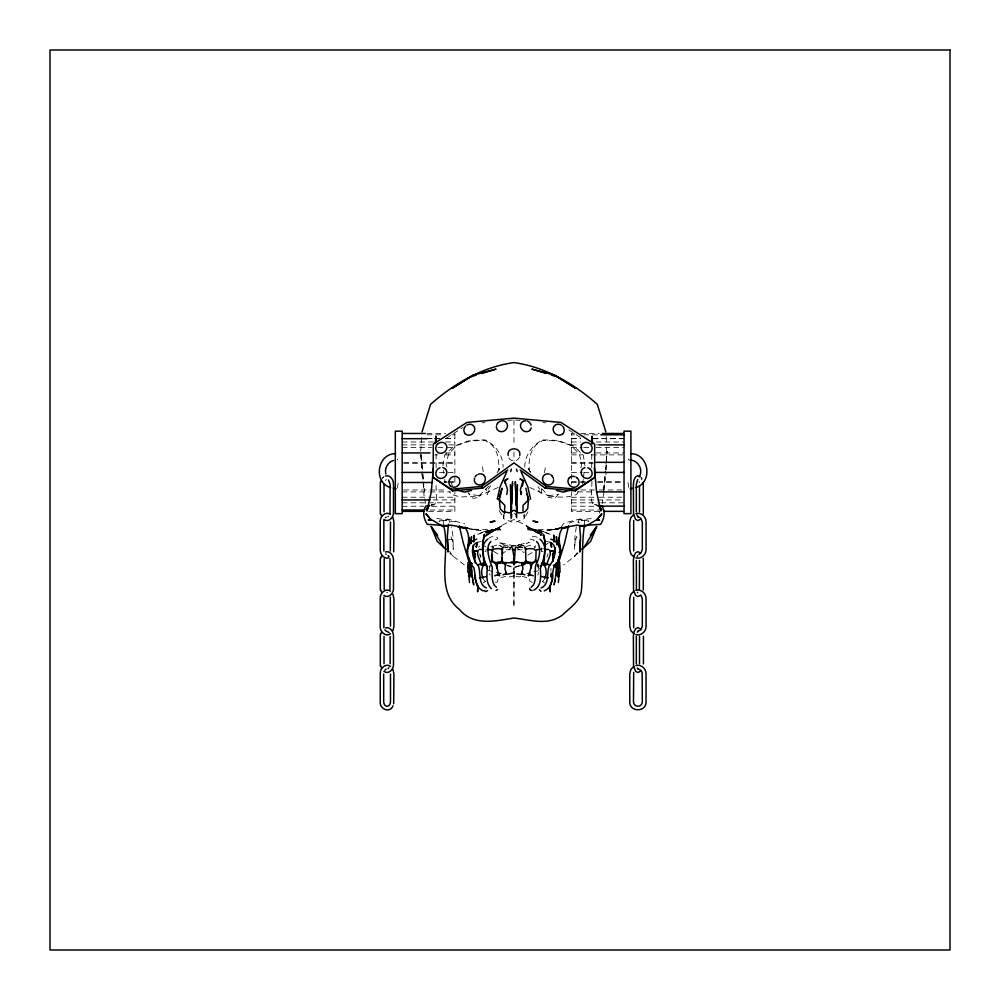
<?xml version="1.0" encoding="UTF-8"?>
<svg xmlns="http://www.w3.org/2000/svg" width="1000" height="1000" viewBox="0 0 1000 1000"><rect width="100%" height="100%" fill="white"/><g stroke="black" fill="none" stroke-linecap="round" stroke-linejoin="round"><path stroke-width="0.75" stroke-dasharray="5 3.75" d="M516.587 513L516.838 519L516.875 513.5M551.075 572.112L551.025 575.9L550.925 568.35M436.138 467.85L436.112 454.3M591.75 454.3L591.725 467.85M510.988 513.5L511.025 519L511.15 513.088M591.938 481.337L591.375 500.513L593.375 504.712L599.012 505.625L596.987 505.238M511.025 519L511.275 513M606.312 469.95L606.675 443.8M584.388 525.125L584.7 519.925L579.1 519.65L578.15 522.35M604.075 491.337L602.288 503.3M604.175 489.8L605.462 471.362M498.15 579.038L497.35 581.975L495.613 582.45L493.525 581.175M524.75 467.188C524.738 455.412 532.325 444.8 542.85 439.85L558 440.425L573.787 446.138L583.325 455.275L584.963 465.938M420.688 451.225L421.812 434.9M514.125 568.025L513.938 570.325L513.737 568.025M535.25 547.337L535.388 545.712M605.588 469.812L607.188 451.225L605.425 469.275M603.375 490.35L605.275 470.788M524.675 514.35L524.225 518.638L516 522.062M490.312 565.1L488.913 571.05L490.05 575.175M511.775 517.337L512.15 514.35M397.5 487.938L398.225 482.463M628.6 459.913L628.713 458.975M582.587 483.888L583.188 479.4M583.375 477.912L584.375 470.425M576.312 526.9L574.95 536L574.562 549.425L575.037 542.013L576.925 536.613L575.325 539.625L579.163 539.7M442.9 465.938L444.538 455.275L454.075 446.138L469.862 440.425L485.025 439.85C495.538 444.8 503.125 455.412 503.113 467.188M603.225 491.85L606.163 473.075M504.263 514.725L503.638 518.638L511.863 522.062M541.788 488.888L540.812 494.775L538.725 490.45M544.475 472.675L545.45 466.788M551.35 573.913L550.9 575.988L551.65 572.8M548.062 553.737L546.9 557.25M580.837 467.875L581.825 463.625L579.263 453.95L571.225 445.55L557.8 440.962L543.35 440.387C531.075 444.95 528.05 458.488 529.388 470.213L530.825 472.887M544.388 579.412L542.65 581.562M537.812 575.175L538.575 572.425M551.312 573.862L550.65 575.988L551.45 577.312M513.35 575.2L513.188 576.1L510.275 576.925L507.062 576.075M489.137 490.45L487.05 494.775L486.075 488.888M489.375 567L490.025 565.712M497.038 472.887L498.475 470.213C499.812 458.488 496.8 444.95 484.513 440.387L470.062 440.962L456.637 445.55L448.612 453.95L446.05 463.625L447.025 467.875M527.962 511.85L524.225 518.638L523.6 514.725M578.237 491.725L576.788 494.338C567.2 498.425 556.675 497.212 546.663 495.662L557.712 494.588M498.325 471.075L499.725 468.625L498.038 471.012M385.225 480.462L386.5 479.538M492.962 547.812L493.837 546.025L496.637 545.05L501.912 546.512L498.612 545L500.812 546.013M561.087 527.15L563.325 523.812L566.138 522.413L580.6 518.9L588.9 521.25L581.075 520.125L591.15 518.4M488.15 489.3L490.8 485.588M577.388 552.575L574.625 556.287L563.55 564.913M478.525 547.312L479.588 546.175M558.787 493.988L554.65 498.387L547.975 497.337M381.987 478.375L383.55 476.9M382.55 478.2L383.888 476.838M488.8 486.138L478.825 496.025L460.337 497.013L451.075 494.338L449.625 491.725M515.962 546.275L518.95 544.913L515.962 546.275L518.95 544.913L524.763 546.038M538.987 563.913L537.087 565.675L538.962 565.638M560.363 527.45L558.162 529.163L548.8 529.963L560.4 528.488M483.288 582.925L485.5 581.413M501.275 554.275L511.4 547.625L504.438 547.125L511.675 547.263M446.2 438.275L463.05 427.425M520.8 576.075L519.45 576.925L515.5 576.35M484.925 535.812L501.7 525.85L484.688 536.987L502.025 525.237L513.938 519.513L525.837 525.237L540.7 535.312M527.863 555.1L534.225 551.4M544.4 545.487L548.225 543.275M525.95 546.512L531.225 545.05L534.025 546.025L534.9 547.812M486.225 535.062L500.562 526.775L486.4 533.337M488.525 538.663C491.9 534.062 504.4 538.538 493.263 540.212L493.787 540.025M560.5 528.05L558.162 529.163L526.95 529.788L542.425 531.175L550.95 534.75L542.425 531.175L527.225 528.925L543.375 531.413L527.762 527.812L542.15 532.25L527.6 527.562L542.513 533.125M518.138 547.463L529.35 542.325L505.15 547.9M498.075 487.512L478.825 496.025L481.2 495.662L470.163 494.588L468.05 492.887L473.212 498.387L479.9 497.337M486.388 533.375L500.425 527.188L485.35 533.125M569.338 523.15L572.712 521.675L577.513 521.75L579.375 522.975M560.237 527.775L546.838 530.7L559.75 528.438M505.65 576.413L501.062 577.575M486.712 532.612L500.275 527.562L485.725 532.25L500.112 527.812L484.487 531.413L476.912 534.75L485.45 531.175L500.637 528.925L484.487 531.413L500.925 529.788L469.7 529.163L467.362 528.05M430.875 505.238L433.562 504.288L431.213 504.95M519.487 566.013L513.938 567.837L506.987 565.562M503.1 546.038L508.913 544.913L511.9 546.275M519.487 565.625L513.938 567.25L506.987 565.225M538.638 570.725L528.425 572.95M478.375 542.025L481.138 541.525M541.5 549.075L543.713 548.688M387.675 592.7L386.5 592.7M431.662 505.163L434.487 504.712L436.5 500.513L435.962 482.713M526.737 573.65L528.212 573.438M484.988 551.575L486.1 551.425M481.95 422.825L485 422.55M507.863 420.45L512.438 420.025M516.5 547.6L522.038 547.212M447.425 539.725L452.537 539.625L450.938 536.613L452.825 542.013L453.3 549.425L452.912 536L451.55 526.9M517.638 547.238L523.425 547.125M450.35 521.75L455.163 521.675L458.525 523.15M506.087 549.775L510.712 549.75M426.987 433.475L445.575 433.475M574.45 433.475L571.35 433.475L571.35 484.312M580.65 433.475L599.25 433.475M426.987 434.8L444.025 434.8M451.775 434.8L454.875 434.8M571.35 434.8L574.45 434.8M583.75 434.8L599.25 434.8M426.987 438.512L433.188 438.512M434.738 438.512L439.387 438.512M445.575 438.512L454.875 438.512M571.35 438.512L580.65 438.512M593.05 438.512L624.038 438.512M426.987 438.688L433.188 438.688M434.738 438.688L439.387 438.688M445.575 438.688L454.875 438.688M571.35 438.688L580.65 438.688M593.05 438.688L624.038 438.688M402.188 442.013L433.188 442.013M445.575 442.013L454.875 442.013M571.35 442.013L580.65 442.013M596.15 442.013L624.038 442.013M402.188 444.875L431.637 444.875M448.675 444.875L454.875 444.875M571.35 444.875L580.65 444.875M596.15 444.875L599.25 444.875M402.188 447.6L431.637 447.6M437.837 447.6L454.875 447.6M571.35 447.6L582.2 447.6M583.75 447.6L589.95 447.6M596.15 447.6L624.038 447.6M445.575 452.938L454.875 452.938M571.35 452.938L580.65 452.938M596.15 452.938L624.038 452.938M434.738 454.862L437.837 454.862M445.575 454.862L454.875 454.862M571.35 454.862L582.2 454.862M591.5 454.862L624.038 454.862M403.738 462.337L454.875 462.337M571.35 462.337L593.05 462.337M403.738 463.325L454.875 463.325M571.35 463.325L593.05 463.325M439.387 472.413L454.875 472.413M571.35 472.413L582.2 472.413M583.75 472.413L589.95 472.413M444.025 481.5L447.125 481.5M448.675 481.5L454.875 481.5M571.35 481.5L579.1 481.5M580.65 481.5L585.3 481.5M597.7 481.5L624.038 481.5M444.025 482.488L447.125 482.488M448.675 482.488L454.875 482.488M571.35 482.488L579.1 482.488M580.65 482.488L585.3 482.488M597.7 482.488L622.487 482.488M403.738 489.963L445.575 489.963M580.65 489.963L597.7 489.963M599.25 489.963L622.487 489.963M402.188 491.887L428.537 491.887M430.087 491.887L450.225 491.887M577.55 491.887L594.6 491.887M402.188 497.225L428.537 497.225M430.087 497.225L454.875 497.225M571.35 497.225L597.7 497.225M599.25 497.225L624.038 497.225M433.188 499.95L454.875 499.95M571.35 499.95L622.487 499.95M402.188 502.812L426.987 502.812M428.537 502.812L454.875 502.812M571.35 502.812L599.25 502.812M600.8 502.812L624.038 502.812M402.188 506.312L423.888 506.138M431.637 506.312L454.875 506.138M571.35 506.138L597.7 506.312M430.087 510.025L454.875 510.025M571.35 510.025L599.25 510.025M428.537 511.35L454.875 511.35L454.875 491.887M599.25 511.35L571.35 511.35L571.35 491.887M517.15 549.75L524.038 549.788M526.8 577.575L522.225 576.413M515.487 420.025L520.062 420.45M542.925 422.55L545.975 422.825M541.763 551.425L542.875 551.575M485.425 549.913L489.075 550.4M468.113 528.438L481.025 530.7L466.163 528.25M499.65 573.438L501.125 573.65M436.712 518.4L446.788 520.125L438.963 521.25L447.275 518.9L464.55 523.812M545.025 541.263L549.163 542.025M500.887 573.225L486.3 570.037M522.712 547.9L498.512 542.325L511.125 548.1M513.938 513.525L516.1 514.113M532.25 582.45L529.862 581.225L529.712 579.038M594.3 504.288L597.837 505.288M490.875 546.65L493.688 547.5M533.763 540.025L534.275 540.212C523.15 538.538 535.65 534.062 539.025 538.663M465.125 526.838L471.375 529.175L479.062 529.963L469.7 529.163L467.5 527.45M541.138 532.587L527.438 527.188L542.875 533.987L527.3 526.775L542.938 535.812M529.8 487.512L549.038 496.025L539.062 486.138M482.188 544.75L486.012 546.975M493.65 551.4L500.012 555.1M541.65 535.05L526.163 525.85L540.75 535.4M485.225 581.562L483.475 579.412M568.763 429.925L581.712 438.275M515.2 546.8L524.062 552.612M542.362 581.413L544.587 582.925M464.325 564.913L453.237 556.287L450.025 553.288L453.237 556.287L449.562 551.337M537.95 486.825L539.725 489.3M530.662 472.212L528.15 468.625L529.538 471.075M641.237 477.312L642.237 478.862M499.162 510.487L503.638 518.638L503.188 514.35M451.238 483.125L452.5 485.588M514.513 575.2L514.675 576.1M537.425 564.55L538.95 571.05M641.112 478.2L641.838 479.975M480.15 554.925L480.962 557.25M449.712 522.35L448.762 519.65L443.162 519.925L443.4 523.825M599.138 511.262L599.763 513.1M479.738 553.763L480.562 557.112L480.062 554.862M550.513 574.775L551.15 577.65M639.075 481.388L639.375 482.775M424.675 498.875L425.575 503.3M482.413 466.788L483.387 472.675M550.9 574.087L551.312 576.712M421.7 473.075L424.637 491.85L423.9 484.325M628.013 482.463L628.737 487.938M443.488 470.425L443.888 473.425M444.688 479.4L445.075 482.4M397.512 458.975L397.638 459.913M515.725 514.35L516.087 517.337M421.125 455.737L422.738 472.287M422.875 473.8L423.762 482.825M420.95 454.325L422.537 472.9M422.675 474.45L424.075 495.938M492.488 545.712L492.625 547.337M606.163 436.388L606.562 442.325M420.825 454.35L421.562 469.95M541.413 547.85L541.5 551.487M516.712 513.088L516.838 519M513.962 419.888L513.962 445.737M513.962 451.812L513.962 460.938M454.875 433.475L454.875 485.175M519.575 456.875A5.812 5.537 0 0 1 508.35 456.875M514 583.525L513.938 607.212L513.938 575.725L514 583.525M577.825 553.212L574.625 556.287L577.85 553.288M524.412 546.013L521.475 545L524.412 546.013M538.488 567L537.562 565.1L538.488 567"/><path stroke-width="1.5" d="M383.688 674.013L383.688 701.338C383.638 707.9 390.525 707.9 390.475 701.338L390.475 674.013M384.025 663.737L384.025 636.413M384.025 511.8L384.025 484.475M390.138 663.737L390.138 636.413M390.475 626.138L390.312 597.212M390.475 522.075L390.312 551M474.288 551.125L474.7 558.162L475.213 553.488L474.4 557.612L475.238 562.825M517.475 484.675L516.888 512.125M556.7 569.775L556.75 563.75L557.85 565.175M514.012 571.475L513.975 574.113L513.85 571.475M522.987 510.8L523.062 505.375L528.787 499.588M591.912 443.725L592.025 436.163L592.575 443.7M487.2 568.525C484.237 559.2 478.438 547.038 487.6 539.163M511.15 513.088L512.525 481.6M555.612 575.7L556.638 565.525L554.237 565.125M477.875 585.413L477.612 591.825L477.688 586.487L475.062 578.062M560.075 572.212L559.675 562.238L558.212 561.725M511.275 513L511.525 507.013M511.65 504.012L512.525 483.363M483.188 550.875L483.65 561L487.575 566.712M555.225 547.8L554.75 552.675M580.438 539.725L579.775 552.013L580.525 536.487L579.562 525.675M470.012 565.175L471.112 563.75L471.062 572.837L469.837 577.15M473.8 542.05L474.188 535.15L473.713 541.087M584.388 525.125C581.337 546.6 583.175 568.362 581.487 589.975C580.413 601.5 570.037 607.537 562.55 614.9C548.062 626.062 530.275 619.85 513.938 618.013C495.45 621.025 473.338 626.35 459.562 609.55C433.812 589.825 451.362 552.238 443.475 525.125M471.188 543.475L471.512 536.625L470.7 542.762M552.8 578.062L550.175 586.487L550.25 591.825L549.987 585.413M448.4 524.325L447.337 536.487L448.088 552.013L447.425 539.725M469.6 574.125L469.412 564.2L471.662 563.538M643.288 513.987L643.288 482.287M639.375 589.462L639.5 560.413M643.288 589.95L643.288 558.25M435.3 443.7L435.838 436.163L435.925 442.212M539.95 539.163C549.113 547.038 543.3 559.2 540.35 568.525M529.575 588.375L529.963 589.612M540.35 568.513C540.775 576.038 541.75 586.087 533.787 590.175M469.087 557.837L469.65 562.962L469.475 559M496.912 567.925L497.475 563.837L499.8 562.7L504.25 563.562L505.225 564.888M525.812 488.188L528.475 499.963L527.688 508.713L525 511.688L521.388 512.825L518.4 512.825L513.938 510.163L509.462 512.825L502.875 511.688L500.175 508.713L499.387 499.963L502.05 488.188L499.387 496.525M545.112 549.925L545.125 541.825L543.425 534.312L545.037 542.388L545.013 549.525L548.513 549.4M380.312 482.188L380.312 514.087M380.312 558.15L380.312 590.05M384.188 558.837L384.188 589.362M389.988 513.4L390.138 484.475L388.55 480.025M380.312 634.125L380.312 666.025M389.988 589.362L389.988 558.837M433.425 467.863L431.262 492.038L426.975 511.025L428.837 505.475L426.138 509.9L428.85 505.625M558.337 582.513L559.15 574.7L558.337 573.612L559.3 576.175L558.562 574.062M482.475 545.875L484.438 534.312L482.738 541.825L482.75 549.925M552.45 577.812L552.7 575.388M383.862 520.475L383.862 551M383.862 597.212L383.862 627.737M393.688 551.825L393.925 521.862L393 517.575M393.688 703.763L393.925 673.8L393 669.513M554.275 583.763L554.163 584.788L555.788 575.538M558.925 556.55L558.212 562.962L558.387 559M633.688 520.55L633.688 550.925M633.688 597.288L633.688 627.65M633.688 672.487L633.488 701.312C633.2 707.638 642.387 708.138 642.325 701.312L642.138 672.487L640.975 670.35L637.913 668.975M502.362 547.85L501.962 560.812L503.5 562.525L510.238 562.775L513.55 561.725L513.812 557.25M521.512 491.725L521.1 494.525L520.363 489.637L523.15 480.525L519.963 478.812L523.55 480.9L522.337 486.125M468.7 575.5L469.3 571.425M506.763 494.525L507.512 489.637L504.712 480.525L507.9 478.812L504.325 480.9L505.125 483.325M529.087 573.862L532.175 563.825L535.475 561.575M478.137 550.15L477.475 554.388L480.725 563.125L482.587 564.825L485.412 562.3M504.475 513.413L504.812 505.375L498.125 498.625M552.837 561.525L553.462 557.612L552.663 553.488L553.162 558.162L553.587 551.125M554.5 582.513L554.925 580.025M515.337 547.8L514.312 561.725L521.337 562.812L524.375 562.525L525.9 560.812L525.5 547.85M521.7 574.35L522.2 571.737M473.2 545.3L473.125 552.675L472.837 548.538M497.275 499.137L500 487L506.788 471.725M422.013 431.938L430.575 404.338C453.963 383.713 482.65 366.812 513.938 362.6C545.212 366.812 573.9 383.713 597.288 404.338L605.85 431.938M558.612 561.5L558.3 562.575L556.15 563.125M469.4 543.2L467.75 547.2L468.888 543.288L468.812 537.388L469.237 544M568.587 525.763L564.625 542.837L559.15 560.712M510.675 471.575L511.425 469.113M380.9 482.05L381.538 479.975M380.9 558.013L381.538 555.95M380.9 633.987L381.538 631.912M544.788 578.162C547.225 573.162 546.613 566.737 542.362 562.938M393 630.625L393.925 626.337L393.925 598.6L393 594.312M492.575 548.962L491.575 555.675L492.013 560.1L493.188 561.675L496.475 562.775L502.438 561.087M521.462 574.163L522.925 568.525L522.025 563.25M469.3 574.062L468.562 576.175L469.525 573.612L468.713 574.7L469.525 582.513M505.85 563.25L504.938 568.525L506.4 574.163M590.25 535.237L596.675 526.562L590.725 541.275L582.137 549.288M467.75 547.2L468.025 546.525M639.275 476.7C643.525 469.825 638.013 459.963 629.913 460.087M637.225 632.125L638.35 631.312M528.525 575.925L530.025 572.875M491.312 561.875L492.612 559.712M596.675 526.562L584.225 547.038L582.087 549.1M393 705.825C390.025 713.713 379.125 709 380.25 701.538L380.25 673.8C379.75 668.587 385.55 662.775 390.5 666.375M388.938 667.738L388.025 668.6M513.625 564.675L514.6 563.275L517.325 562.212M637.1 556.438L637.688 555.513M640.975 553.062L642.325 549.375L642.325 522.087L640.975 518.413M522.638 564.888L523.625 563.562L528.062 562.7L530.388 563.837L530.95 567.925M520.2 470.025L545.15 488.113L546.45 486.45L576.6 489.225L594.663 477.463L594.663 444.125L560.988 422.438L513.962 418.113L466.938 422.438L433.25 444.125L433.25 477.463L452.625 490.875L482.762 488.113L507.725 470.025M545.15 488.113L575.3 490.875L576.6 489.225M594.663 477.463L575.3 490.875M493.462 549.025L498.4 548.538L501.725 549.25L503.488 547.038M540.288 566.712L544.225 561L544.675 550.875M485.5 562.938C481.25 566.737 480.637 573.162 483.075 578.162M384.875 670.212L386.087 669.137M497.575 589.612L496.025 590.45M487.55 590.638L485.55 591.562L484.137 590.425M633.837 514.438L630.862 517.575L629.763 521.862L629.763 549.6L630.862 553.888L633.837 557.025M633.837 591.175L630.862 594.312L629.763 598.6L629.763 626.337L630.862 630.625L633.837 633.763M633.837 666.375L630.862 669.513L629.763 673.8L629.763 701.538C629.138 712.487 646.675 712.487 646.05 701.538L646.05 673.8C646.2 668.587 640.95 664 635.8 665.525M640.175 519.425L637.913 520.575L635.65 519.425L633.538 514.225L633.375 484.263L633.987 479.975L635.65 476.838L637.913 475.688L640.175 476.838M640.175 595.4L637.913 596.55L635.65 595.4L633.538 590.188L633.375 560.237L633.987 555.95L635.65 552.812L637.913 551.663L640.175 552.812M640.175 671.363L637.913 672.513L635.65 671.363L633.538 666.162L633.375 636.2L633.987 631.912L635.65 628.775L637.913 627.625L640.175 628.775M531.062 587.225C537.487 583.162 534.212 572.288 535.775 565.062C540.062 558.025 541.413 545.475 536.538 541.562M542.788 564.163L544.788 562.675M433.25 477.463L451.325 489.225L481.475 486.45L513.962 462.912L546.45 486.45M491 541.562C485.087 546.237 488.862 559.125 492.212 567.1C492.35 573.837 490.85 583.6 496.475 587.225M388.288 516.4L388.025 516.663M541.075 587.962C549.5 584.637 546.512 573.513 549.038 566.163C555.588 559.35 558.175 544.45 549.788 542.362M544.25 590.9C554.487 586.65 551.025 574.987 554.075 566.85C561.65 559.338 563.337 542.562 550.875 539.163M385.475 517.625L386.087 517.2M390.5 633.763C385.55 637.375 379.75 631.562 380.25 626.337L380.25 598.6C379.75 593.387 385.55 587.562 390.5 591.175M637.688 479.538L636.325 484.45L636.325 511.825M477.75 542.362C469.363 544.45 471.95 559.35 478.5 566.163C481.037 573.513 478.05 584.637 486.463 587.962M638.888 554.325L640.013 553.837M513.938 572.85L507.2 574.225M393.7 460.425C387.95 461.925 384.275 468.3 385.85 474.025M635.638 487.587C653.35 482.438 649.075 453.525 630.638 453.65M559.012 552.325L561.05 551.438C559.338 543.562 557.3 534.862 562.762 527.712L577.263 525.125L585.138 526.487L596.825 519.688L601.763 514.025L596.825 519.688L599.7 520.112L596.85 519.55M502.962 574.825L506.125 573.663M476.675 539.163C463.65 542.863 466.413 559.85 473.875 567.663C476.012 575.75 473.575 586.788 483.3 590.9M494.613 575.8L498.512 574.425M469.65 561.725L468.188 562.238L467.788 572.212M520.875 565.562L525.037 564.2M527.825 563.288L530.6 562.388M482.6 577.625L486.125 576.525M476.188 375.175L470.525 376.9L452.013 388.438L473.1 375.138L496.037 369.125L481.863 373.438M572.013 489.688L563.362 492.113L556.337 490.45M528.112 575.262L530.288 574.7L533.25 575.8M525.375 549.45L529.462 548.538L534.4 549.025M540.4 549.275L534.888 550.163M471.525 490.45L464.513 492.113L455.85 489.688M479.45 577.888L483.175 577.175M431.012 519.55L428.162 520.112L431.05 519.688L433.4 520.7L442.738 526.487L450.6 525.125L465.1 527.712C470.562 534.862 468.525 543.562 466.812 551.438L467.537 551.8M561.7 528.25L568.737 527.038M385.425 475.988C390.262 474.475 393.713 480 393.5 484.263L393.5 512C394.025 516.925 388.725 523.088 383.888 519.425M385.425 551.95C390.262 550.45 393.713 555.962 393.5 560.237L393.5 587.975C394.025 592.888 388.725 599.062 383.888 595.4M385.425 627.925C390.262 626.413 393.713 631.938 393.5 636.2L393.5 663.938C394.025 668.863 388.725 675.025 383.888 671.363M543.125 565.188L545.862 564.725M429.6 505.438L425.775 506.075C422.262 511.887 423.688 518.962 427.3 524.35L448.013 525.737M388.85 557.888C383.95 559.412 380.025 554.113 380.25 549.6L380.25 521.862C379.75 516.65 385.55 510.838 390.5 514.438M476.925 550.575L474.575 550.962L476.838 551.25M477.887 564.75L483.9 563.562L482.925 564.475L480.188 563.975M561.263 528.225L568.538 527.188M635.8 513.587C640.95 512.062 646.2 516.65 646.05 521.862L646.05 549.6C646.2 554.812 640.95 559.412 635.8 557.888M635.8 590.325C640.95 588.8 646.2 593.387 646.05 598.6L646.05 626.337C646.2 631.55 640.95 636.15 635.8 634.625M637.913 631.163L640.975 629.8L642.325 626.112L642.325 598.825L640.975 595.15M395.6 453.65C377.163 453.525 372.875 482.438 390.588 487.587M630.2 488.7L632.888 488.35M551.025 551.25L553.288 550.962L550.938 550.575M492.975 550.163L487.463 549.275M544.038 565.025L547.175 564.725M555.737 563.725L556.562 563.65M515.6 549.738L512.263 549.738M579.862 525.737L600.575 524.35C604.175 518.962 605.612 511.887 602.087 506.075L598.263 505.438M425.438 433.475L402.188 433.475L402.188 511.35L423.888 511.35M602.35 433.475L624.038 433.475L624.038 461.912M600.8 434.8L624.038 434.8M402.188 438.688L426.987 438.688M599.25 444.875L624.038 444.875M402.188 452.938L430.087 452.938M596.15 462.337L624.038 462.337L624.038 511.35L603.9 511.35M402.188 472.413L431.637 472.413M596.15 472.413L624.038 472.413M402.188 482.488L431.637 482.488M597.7 491.887L624.038 491.887M402.188 499.95L430.087 499.95M599.25 506.138L624.038 506.138M402.188 510.025L423.888 510.025M479.35 549.4L482.85 549.525L482.6 547.087M516.688 574L520.662 574.225M471.3 563.65L472.125 563.725M480.688 564.725L483.825 565.025M393.35 488.35L396.037 488.7M637.913 517.038L640.013 517.625M457.912 526.987L466.6 528.225M544.7 577.175L548.425 577.888M532.15 590.538L530.388 589.963M549.975 564.75L543.962 563.562L544.938 564.475M459.137 527.038L466.163 528.25M480.625 564.5L484.738 565.188M386.725 631.312L389.075 632.612M388.025 555.575L389.075 556.638M386.087 554.263L385.712 554M386.087 631L384.875 629.925M638.35 516.888L636.75 514.888M638.35 668.825L637.225 668.012M501.725 549.25L502.488 549.45M471.712 563.125L469.562 562.575L469.25 561.5M497.575 574.7L499.75 575.262M521.737 573.663L524.9 574.825M556.213 563.538L558.462 564.2L558.263 574.125M529.35 574.425L530.288 574.7M546 373.438L531.825 369.125L554.763 375.138L575.862 388.438L557.337 376.9L551.675 375.175M541.737 576.525L545.262 577.625M497.262 562.388L500.05 563.288M510.538 562.212L513.263 563.275L514.237 564.675M525.438 561.087L531.388 562.775L534.675 561.675L535.85 560.1L536.05 551.263M637.688 592.7L637.425 592.375M540.938 591.287L539.412 589.8M492.388 561.575L495.688 563.825L498.775 573.862M483.088 562.675L485.075 564.163M553.375 565.237L555.125 566.638M542.45 562.3L545.275 564.825L547.137 563.125L550.388 554.388L549.725 550.15M445.725 549.288L437.15 541.275L431.188 526.562L437.612 535.237M445.775 549.1L443.638 547.038L431.188 526.562M491.35 588.575C485.688 583.35 487.013 575.35 487.2 568.513M524.375 547.038L526.138 549.25M481.475 486.45L482.762 488.113M451.325 489.225L452.625 490.875M599.012 505.625L601.725 509.9L599.025 505.475L600.887 511.025L596.6 492.038L594.438 467.863M535.25 559.712L536.562 561.875M521.075 471.725L527.875 487L530.588 499.137M497.837 572.875L499.338 575.925M558.475 543.2L560.112 547.2L558.975 543.288L559.05 537.388L558.625 544L559.75 547.863M559.837 546.525L560.112 547.2M554.9 564.538L555.812 567.188M380.9 514.225L381.538 516.287M380.9 590.188L381.538 592.263M380.9 666.162L381.538 668.225M468.713 560.712L463.237 542.837L459.288 525.763M516.45 469.113L517.188 471.575M558.025 577.15L556.8 572.837L556.75 563.75M527.225 494.425L528.475 499.963M472.5 577.7L472.075 575.538L473.7 584.788L472.938 580.025M505.662 571.737L506.163 574.35M512.525 547.8L513.725 555.825M471.225 565.525L472.262 575.7M558.562 571.425L559.163 575.5M471.512 572.275L471.112 563.75M557.362 544.3L556.35 536.625L556.775 544.987M475.163 575.388L475.412 577.812M492.238 555.062L492.488 558.162M554.15 541.087L553.688 535.15L554.062 542.05M636.438 589.462L636.325 560.413M516.275 505.513L515.337 481.6L516.712 513.088M502.475 554L502.337 549.012M510.975 512.125L510.4 484.675M643.425 636.263L643.425 663.888M639.5 485.962L639.5 511.825M639.5 636.388L639.5 663.763M636.325 636.388L636.325 663.763M624.038 432.587L624.038 431.175L630.913 431.175L630.913 513.638L624.038 513.638L624.038 512.238M519.775 455.438C521.413 446.662 506.512 446.662 508.15 455.438M402.188 432.587L402.188 431.175L395.325 431.175L395.325 513.638L402.188 513.638L402.188 512.238M466.788 425.112A5.688 5.188 -45.5 0 1 473.013 433.35A5.812 5.312 -45.5 0 1 465.188 433.787M465.363 433.775A5.688 5.188 -45.5 0 1 465.637 426.025M437.537 444.188A5.812 5.312 -45.5 0 1 445.35 443.738A5.688 5.188 -45.5 0 1 445.075 451.488A5.812 5.312 -45.5 0 1 437.2 451.875A5.812 5.312 -45.5 0 1 437.537 444.012M445.35 468.862A5.688 5.188 -45.5 0 1 445.075 476.613A5.812 5.312 -45.5 0 1 437.25 477.05A5.688 5.188 -45.5 0 1 440 467.788M442.8 467.625A5.688 5.188 -45.5 0 1 445.175 468.875M450.525 485.9A5.688 5.188 -45.5 0 0 458.225 485.412A5.688 5.188 -45.5 0 0 458.45 477.725A5.812 5.312 -45.5 0 0 450.637 478.175A5.688 5.188 -45.5 0 0 450.35 485.913M483.9 475.387A5.688 5.188 -45.5 0 1 483.612 483.137A5.812 5.312 -45.5 0 1 474.525 478.25M475.138 476.863A5.812 5.312 -45.5 0 1 477.25 474.725M478.6 474.1A5.812 5.312 -45.5 0 1 483.888 475.213M498.35 422.537A5.688 5.188 -45.5 0 1 506.037 422.15A5.688 5.188 -45.5 0 1 505.712 429.85A5.812 5.312 -45.5 0 1 497.9 430.3A5.688 5.188 -45.5 0 1 496.413 426.512M496.662 425.087A5.688 5.188 -45.5 0 1 498.175 422.55M561.275 425.112A5.812 5.312 45.5 0 0 554.637 425.6A5.688 5.188 45.5 0 0 554.913 433.35A5.812 5.312 45.5 0 0 562.737 433.787M562.45 426.037A5.812 5.312 45.5 0 1 562.737 433.963M582.575 443.575A5.812 5.312 45.5 0 0 582.8 451.438A5.812 5.312 45.5 0 0 590.662 451.925A5.688 5.188 45.5 0 0 590.388 444.188A5.812 5.312 45.5 0 0 582.575 443.738M584.95 467.612A5.688 5.188 45.5 0 0 582.85 476.613A5.812 5.312 45.5 0 0 590.662 477.05A5.688 5.188 45.5 0 0 590.388 469.312M587.75 467.775A5.688 5.188 45.5 0 1 590.225 469.3M577.288 477.987A5.812 5.312 45.5 0 1 577.612 485.875A5.812 5.312 45.5 0 1 569.725 485.438A5.812 5.312 45.5 0 1 569.475 477.55M569.475 477.725A5.812 5.312 45.5 0 1 574.763 476.613M576.112 477.238A5.812 5.312 45.5 0 1 577.288 478.175M549.325 474.1A5.812 5.312 45.5 0 0 542.75 480.525A5.812 5.312 45.5 0 0 552.125 483.575A5.688 5.188 45.5 0 0 553.612 479.8M550.675 474.725A5.812 5.312 45.5 0 1 551.85 475.662M551.85 475.838A5.688 5.188 45.5 0 1 553.362 478.375M525.7 420.75A5.688 5.188 45.5 0 0 522.2 429.85A5.812 5.312 45.5 0 0 530.025 430.3M527.1 421.012A5.688 5.188 45.5 0 1 531.087 425.062M531.188 427.9A5.688 5.188 45.5 0 1 529.85 430.275M468.688 563.325L468.612 568.212L468.7 562.35L468.688 563.325M476.35 546.475L476.3 547.2L477.125 542.987L476.35 546.475M492.562 521.55L490.062 522.087L494.988 521.125L492.562 521.55M950 50L50 50L50 950L950 950L950 50M535.3 521.55L532.875 521.125L537.8 522.087L535.3 521.55M431.05 519.688L426.112 514.025L431.05 519.688M551.512 546.475L550.737 542.987L551.562 547.2L551.512 546.475M501.962 560.812L501.912 557.85L501.962 560.812M559.188 563.325L559.163 562.35L559.25 568.212L559.188 563.325"/></g></svg>
